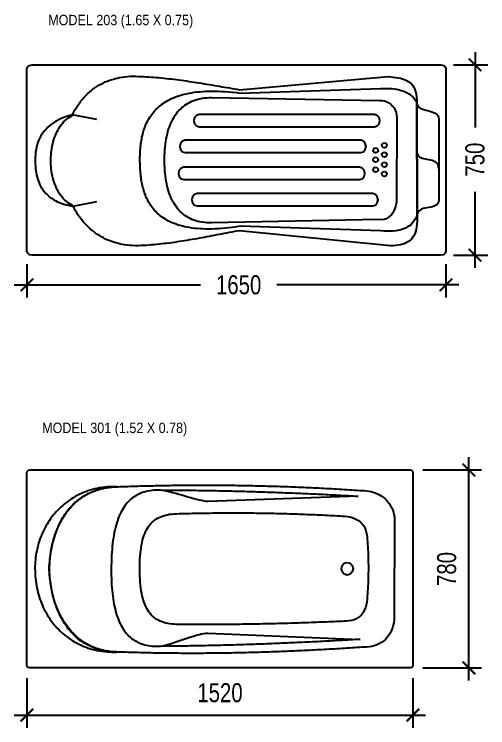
# Model space of a CAD drawing. Extents: x 2134 to 13747, y 1479 to 10829.
# Drawn here: x 2134 to 3998, y 3656 to 6467 of the extents above; entities that cross this region are included whole.
import ezdxf
from ezdxf.enums import TextEntityAlignment as Align

# ---------------------------------------------------------------- set-up
doc = ezdxf.new("R2010")
doc.units = 0
doc.layers.get('0').update_dxf_attribs({"linetype": 'CONTINUOUS'})
doc.layers.get('DEFPOINTS').update_dxf_attribs({"linetype": 'CONTINUOUS'})
for name, color, linetype in [('DIM', 4, 'CONTINUOUS'), ('DWGMODELS_COM', 250, 'CONTINUOUS'), ('TEXT', 3, 'CONTINUOUS')]:
    doc.layers.add(name, color=color, linetype=linetype)
doc.styles.add('KOTE', font='romrust.shx', dxfattribs={"width": 0.8})
doc.styles.add('SN0', font='Arial')
doc.dimstyles.new('CAD-BLOCK_COM_50', dxfattribs={"dimscale": 50, "dimtxt": 1.5, "dimasz": 1, "dimexe": 1, "dimexo": 1, "dimgap": 1, "dimtad": 1, "dimdec": 0, "dimzin": 1, "dimtxsty": 'KOTE', "dimblk": 'ARCHTICK', "dimcen": 0, "dimdle": 1, "dimclrd": 4, "dimclre": 4, "dimclrt": 7, "dimazin": 3, "dimtfac": 0.666667, "dimtdec": 0, "dimtix": 1, "dimtmove": 0, "dimatfit": 3, "dimtvp": 1, "dimtolj": 1})

# ---------------------------------------------------------------- blocks, each defined once
blk = doc.blocks.new('MODELO_203')
at = {"color": 0}
for points in [[(-6.416122, 1.476366), (-0.079945, 1.476366), (-0.039673, 1.468051), (-0.010954, 1.44625), (0, 1.415681), (0, -1.415681), (-0.010954, -1.446252), (-0.039673, -1.468054), (-0.079945, -1.47637), (-6.416122, -1.47637), (-6.456391, -1.468054), (-6.485109, -1.446252), (-6.496063, -1.415681), (-6.496063, 1.415681), (-6.485109, 1.44625), (-6.456391, 1.468051), (-6.416122, 1.476366)], [(-4.806661, 1.299559), (-4.767457, 1.298296), (-4.728253, 1.29673), (-4.689049, 1.294867), (-4.649845, 1.292718), (-4.61064, 1.29029), (-4.571436, 1.287592), (-4.532232, 1.284634), (-4.493027, 1.281423), (-4.453822, 1.277969), (-4.414618, 1.27428), (-4.375413, 1.270365), (-4.336208, 1.266232), (-4.297003, 1.26189), (-4.257798, 1.257348), (-4.218593, 1.252615), (-4.179388, 1.247699), (-4.140182, 1.242609), (-4.100977, 1.237353), (-4.061772, 1.231941), (-4.022566, 1.226381), (-3.983361, 1.220681), (-3.944155, 1.214851), (-3.904949, 1.208899), (-3.865744, 1.202833), (-3.826538, 1.196663), (-3.787332, 1.190397), (-3.748126, 1.184044), (-3.70892, 1.177612), (-3.669714, 1.17111), (-3.630508, 1.164547), (-3.591302, 1.157932), (-3.552095, 1.151273), (-3.512889, 1.144579), (-3.473683, 1.137858), (-3.434476, 1.13112), (-3.39527, 1.124372), (-3.356063, 1.117624), (-3.316856, 1.110885), (-3.27765, 1.104162), (-3.238443, 1.097465), (-3.199236, 1.090803), (-3.199236, 1.090803), (-0.896681, 1.29585), (-0.855819, 1.291675), (-0.816229, 1.287106), (-0.778028, 1.281855), (-0.741335, 1.275632), (-0.706267, 1.268148), (-0.672942, 1.259114), (-0.641478, 1.248241), (-0.611993, 1.235239), (-0.584604, 1.219819), (-0.559429, 1.201692), (-0.536586, 1.180569), (-0.516192, 1.15616), (-0.498367, 1.128176), (-0.483226, 1.096327), (-0.470889, 1.060326), (-0.461473, 1.019881), (-0.455095, 0.974705), (-0.451874, 0.924508), (-0.448126, -0.900721), (-0.448066, -0.950042), (-0.450526, -0.995776), (-0.455489, -1.038034), (-0.462935, -1.07693), (-0.472847, -1.112574), (-0.485207, -1.14508), (-0.499997, -1.174561), (-0.517198, -1.201128), (-0.536793, -1.224894), (-0.558763, -1.245971), (-0.58309, -1.264472), (-0.609756, -1.280509), (-0.638743, -1.294195), (-0.670034, -1.305641), (-0.703608, -1.314961), (-0.73945, -1.322266), (-0.77754, -1.32767), (-0.817861, -1.331284), (-0.860394, -1.333221), (-3.20296, -1.096083), (-3.242108, -1.10332), (-3.281153, -1.110615), (-3.320104, -1.117957), (-3.358971, -1.125337), (-3.39776, -1.132744), (-3.43648, -1.140168), (-3.47514, -1.147599), (-3.513747, -1.155026), (-3.55231, -1.16244), (-3.590838, -1.16983), (-3.629338, -1.177186), (-3.667818, -1.184497), (-3.706288, -1.191754), (-3.744755, -1.198947), (-3.783227, -1.206064), (-3.821713, -1.213097), (-3.860221, -1.220034), (-3.898759, -1.226866), (-3.937336, -1.233581), (-3.975959, -1.240172), (-4.014638, -1.246625), (-4.05338, -1.252933), (-4.092193, -1.259084), (-4.131086, -1.265068), (-4.170068, -1.270876), (-4.209145, -1.276496), (-4.248327, -1.281919), (-4.287622, -1.287134), (-4.327038, -1.292131), (-4.366584, -1.296901), (-4.406267, -1.301432), (-4.446095, -1.305715), (-4.486078, -1.30974), (-4.526224, -1.313495), (-4.56654, -1.316971), (-4.607035, -1.320159), (-4.647717, -1.323047), (-4.688594, -1.325625), (-4.729675, -1.327883), (-4.770968, -1.329811), (-4.770968, -1.329811), (-4.814813, -1.329688), (-4.857826, -1.32814), (-4.900007, -1.325196), (-4.941357, -1.320882), (-4.981876, -1.315226), (-5.021563, -1.308256), (-5.06042, -1.299999), (-5.098445, -1.290483), (-5.135639, -1.279736), (-5.172002, -1.267784), (-5.207534, -1.254655), (-5.242235, -1.240377), (-5.276105, -1.224978), (-5.309145, -1.208484), (-5.341354, -1.190924), (-5.372732, -1.172325), (-5.40328, -1.152714), (-5.432997, -1.132119), (-5.461884, -1.110567), (-5.48994, -1.088087), (-5.517166, -1.064705), (-5.543562, -1.040449), (-5.569127, -1.015347), (-5.593863, -0.989425), (-5.617768, -0.962713), (-5.640844, -0.935236), (-5.663089, -0.907023), (-5.684505, -0.878101), (-5.705091, -0.848498), (-5.724847, -0.818241), (-5.743774, -0.787358), (-5.76187, -0.755876), (-5.779138, -0.723823), (-5.779138, -0.723823), (-5.781633, -0.716515), (-5.784101, -0.709181), (-5.789315, -0.70391), (-5.816137, -0.690087), (-5.84184, -0.674479), (-5.866427, -0.65716), (-5.889897, -0.638207), (-5.912251, -0.617694), (-5.933491, -0.595698), (-5.953616, -0.572292), (-5.972628, -0.547553), (-5.990527, -0.521556), (-6.007314, -0.494377), (-6.022991, -0.46609), (-6.037557, -0.436771), (-6.051013, -0.406495), (-6.063361, -0.375339), (-6.074601, -0.343376), (-6.084734, -0.310683), (-6.09376, -0.277334), (-6.101681, -0.243406), (-6.108497, -0.208973), (-6.114208, -0.174112), (-6.118817, -0.138896), (-6.122323, -0.103402), (-6.124727, -0.067705), (-6.12603, -0.03188), (-6.126234, 0.003997), (-6.125337, 0.039851), (-6.123342, 0.075607), (-6.12025, 0.111189), (-6.11606, 0.146522), (-6.110774, 0.181531), (-6.104392, 0.21614), (-6.096915, 0.250274), (-6.088345, 0.283857), (-6.078681, 0.316814), (-6.067925, 0.349071), (-6.056078, 0.38055), (-6.043139, 0.411178), (-6.02911, 0.440879), (-6.013992, 0.469577), (-5.997786, 0.497197), (-5.980492, 0.523663), (-5.96211, 0.548901), (-5.942643, 0.572835), (-5.92209, 0.59539), (-5.900452, 0.61649), (-5.877731, 0.636059), (-5.853926, 0.654024), (-5.829039, 0.670307), (-5.803071, 0.684834), (-5.803071, 0.684834), (-5.797981, 0.690243), (-5.795596, 0.697602), (-5.793181, 0.704937), (-5.776052, 0.737886), (-5.758038, 0.770214), (-5.739139, 0.801888), (-5.719356, 0.83288), (-5.698689, 0.863158), (-5.677137, 0.892691), (-5.654702, 0.92145), (-5.631382, 0.949404), (-5.607178, 0.976523), (-5.58209, 1.002775), (-5.556119, 1.028131), (-5.529263, 1.05256), (-5.501524, 1.076031), (-5.472901, 1.098515), (-5.443394, 1.11998), (-5.413004, 1.140397), (-5.381731, 1.159734), (-5.349574, 1.177962), (-5.316533, 1.195049), (-5.28261, 1.210965), (-5.247803, 1.225681), (-5.212113, 1.239164), (-5.175541, 1.251386), (-5.138085, 1.262315), (-5.099746, 1.271921), (-5.060525, 1.280174), (-5.020421, 1.287042), (-4.979434, 1.292496), (-4.937564, 1.296505), (-4.894812, 1.299039), (-4.851178, 1.300067), (-4.806661, 1.299559)], [(-3.189153, 1.038917), (-1.017421, 1.109346), (-0.973397, 1.110851), (-0.929976, 1.11109), (-0.887307, 1.109952), (-0.845536, 1.107327), (-0.80481, 1.103105), (-0.765278, 1.097175), (-0.727085, 1.089427), (-0.69038, 1.07975), (-0.655309, 1.068033), (-0.62202, 1.054167), (-0.59066, 1.03804), (-0.561376, 1.019542), (-0.534316, 0.998563), (-0.509626, 0.974993), (-0.487454, 0.94872), (-0.467947, 0.919634), (-0.451252, 0.887626), (-0.445342, -0.852929), (-0.460326, -0.88693), (-0.477366, -0.918339), (-0.496504, -0.947187), (-0.517782, -0.973508), (-0.541244, -0.997333), (-0.566931, -1.018694), (-0.594887, -1.037625), (-0.625153, -1.054156), (-0.657773, -1.068322), (-0.692788, -1.080153), (-0.730242, -1.089682), (-0.770177, -1.096941), (-0.812635, -1.101963), (-0.857659, -1.10478), (-0.905291, -1.105424), (-0.955574, -1.103928), (-1.008551, -1.100323), (-3.189803, -1.027177), (-3.249932, -1.036311), (-3.308503, -1.044321), (-3.365538, -1.051226), (-3.421056, -1.057043), (-3.475078, -1.061793), (-3.527623, -1.065494), (-3.578713, -1.068164), (-3.628366, -1.069822), (-3.676604, -1.070487), (-3.723447, -1.070177), (-3.768914, -1.068911), (-3.813027, -1.066707), (-3.855804, -1.063585), (-3.897267, -1.059563), (-3.937435, -1.05466), (-3.97633, -1.048894), (-4.01397, -1.042284), (-4.050376, -1.034848), (-4.085569, -1.026606), (-4.119568, -1.017576), (-4.152394, -1.007777), (-4.184067, -0.997227), (-4.214608, -0.985944), (-4.244035, -0.973949), (-4.27237, -0.961259), (-4.299633, -0.947892), (-4.325844, -0.933869), (-4.351023, -0.919206), (-4.375191, -0.903924), (-4.398367, -0.88804), (-4.420572, -0.871573), (-4.441826, -0.854542), (-4.462149, -0.836966), (-4.481561, -0.818863), (-4.500083, -0.800253), (-4.517735, -0.781152), (-4.534537, -0.761581), (-4.550509, -0.741558), (-4.565671, -0.721101), (-4.580044, -0.70023), (-4.593648, -0.678963), (-4.606503, -0.657318), (-4.618629, -0.635314), (-4.630046, -0.61297), (-4.640775, -0.590305), (-4.650836, -0.567337), (-4.660248, -0.544085), (-4.669033, -0.520567), (-4.677211, -0.496803), (-4.6848, -0.47281), (-4.691823, -0.448608), (-4.698299, -0.424216), (-4.704248, -0.399651), (-4.70969, -0.374932), (-4.714646, -0.350079), (-4.719135, -0.32511), (-4.723179, -0.300043), (-4.726797, -0.274897), (-4.730009, -0.249691), (-4.732836, -0.224444), (-4.735298, -0.199174), (-4.737414, -0.173899), (-4.739206, -0.148639), (-4.740693, -0.123413), (-4.741896, -0.098238), (-4.742835, -0.073133), (-4.743529, -0.048118), (-4.744, -0.02321), (-4.744268, 0.001571), (-4.744268, 0.001571), (-4.744312, 0.026551), (-4.744085, 0.051654), (-4.743567, 0.07686), (-4.742736, 0.10215), (-4.741574, 0.127506), (-4.740061, 0.152908), (-4.738176, 0.178338), (-4.735899, 0.203776), (-4.73321, 0.229205), (-4.730091, 0.254604), (-4.726519, 0.279955), (-4.722476, 0.305239), (-4.717942, 0.330437), (-4.712896, 0.35553), (-4.707318, 0.3805), (-4.701189, 0.405327), (-4.694489, 0.429992), (-4.687197, 0.454476), (-4.679294, 0.478761), (-4.670759, 0.502828), (-4.661573, 0.526657), (-4.651716, 0.55023), (-4.641167, 0.573528), (-4.629906, 0.596532), (-4.617915, 0.619222), (-4.605172, 0.641581), (-4.591658, 0.663589), (-4.577352, 0.685227), (-4.562235, 0.706476), (-4.546287, 0.727318), (-4.529487, 0.747733), (-4.511817, 0.767702), (-4.493255, 0.787207), (-4.473781, 0.806229), (-4.453377, 0.824748), (-4.432021, 0.842747), (-4.409695, 0.860205), (-4.386377, 0.877104), (-4.362047, 0.893425), (-4.336687, 0.909149), (-4.310276, 0.924257), (-4.282793, 0.938731), (-4.254219, 0.95255), (-4.224535, 0.965698), (-4.193719, 0.978153), (-4.161752, 0.989899), (-4.128614, 1.000914), (-4.094285, 1.011182), (-4.058745, 1.020682), (-4.021974, 1.029396), (-3.983952, 1.037306), (-3.944659, 1.044391), (-3.904075, 1.050633), (-3.86218, 1.056013), (-3.818954, 1.060513), (-3.774377, 1.064112), (-3.728429, 1.066793), (-3.68109, 1.068537), (-3.632341, 1.069324), (-3.58216, 1.069136), (-3.530529, 1.067953), (-3.477427, 1.065758), (-3.422834, 1.062529), (-3.36673, 1.05825), (-3.309095, 1.052901), (-3.24991, 1.046463), (-3.189153, 1.038917), (-3.189153, 1.038917)], [(-3.633799, 0.969476), (-1.029555, 0.924744), (-0.989799, 0.92354), (-0.951932, 0.916569), (-0.916355, 0.904189), (-0.883469, 0.886761), (-0.853675, 0.864645), (-0.827373, 0.8382), (-0.804965, 0.807787), (-0.786851, 0.773766), (-0.773433, 0.736496), (-0.765112, 0.696337), (-0.762287, 0.653649), (-0.764854, -0.605981), (-0.766811, -0.643633), (-0.771966, -0.681221), (-0.780297, -0.718161), (-0.791784, -0.753871), (-0.806405, -0.787769), (-0.82414, -0.819271), (-0.844968, -0.847795), (-0.868867, -0.872759), (-0.895817, -0.893579), (-0.925798, -0.909673), (-0.958787, -0.920459), (-0.994764, -0.925355), (-1.033709, -0.923776), (-3.634516, -0.972532), (-3.672465, -0.973121), (-3.70938, -0.972098), (-3.745262, -0.969484), (-3.780113, -0.965296), (-3.813934, -0.959555), (-3.846728, -0.952279), (-3.878495, -0.943487), (-3.909238, -0.933199), (-3.938958, -0.921434), (-3.967657, -0.908211), (-3.995337, -0.893549), (-4.021999, -0.877467), (-4.047645, -0.859985), (-4.072277, -0.841121), (-4.095896, -0.820895), (-4.118504, -0.799326), (-4.140103, -0.776433), (-4.160695, -0.752235), (-4.18028, -0.726751), (-4.198861, -0.700001), (-4.21644, -0.672004), (-4.233017, -0.642778), (-4.248596, -0.612343), (-4.263177, -0.580718), (-4.276762, -0.547923), (-4.289353, -0.513976), (-4.300952, -0.478897), (-4.31156, -0.442704), (-4.321179, -0.405417), (-4.329811, -0.367055), (-4.337456, -0.327638), (-4.344118, -0.287183), (-4.349798, -0.245712), (-4.354497, -0.203241), (-4.358217, -0.159792), (-4.360959, -0.115383), (-4.362726, -0.070032), (-4.36352, -0.02376), (-4.36352, -0.02376), (-4.363372, 0.023936), (-4.362291, 0.070594), (-4.360276, 0.116202), (-4.357321, 0.16075), (-4.353423, 0.204228), (-4.348578, 0.246624), (-4.342783, 0.287928), (-4.336035, 0.32813), (-4.328328, 0.367219), (-4.319661, 0.405184), (-4.310029, 0.442014), (-4.299428, 0.4777), (-4.287855, 0.512229), (-4.275306, 0.545593), (-4.261778, 0.577779), (-4.247267, 0.608777), (-4.231769, 0.638578), (-4.215281, 0.667169), (-4.197799, 0.694541), (-4.179319, 0.720682), (-4.159838, 0.745583), (-4.139352, 0.769232), (-4.117857, 0.791619), (-4.09535, 0.812733), (-4.071827, 0.832564), (-4.047285, 0.851101), (-4.02172, 0.868333), (-3.995127, 0.884249), (-3.967504, 0.89884), (-3.938848, 0.912094), (-3.909153, 0.924001), (-3.878417, 0.93455), (-3.846636, 0.94373), (-3.813806, 0.951531), (-3.779924, 0.957942), (-3.744986, 0.962953), (-3.708988, 0.966553), (-3.671927, 0.968731), (-3.633799, 0.969476), (-3.633799, 0.969476)], [(-0.451941, 0.88846), (-0.448059, 0.861878), (-0.437236, 0.839921), (-0.420464, 0.821906), (-0.398737, 0.807152), (-0.373045, 0.794975), (-0.344381, 0.784695), (-0.313737, 0.775629), (-0.282105, 0.767094), (-0.250478, 0.75841), (-0.219847, 0.748893), (-0.191205, 0.737861), (-0.165543, 0.724633), (-0.143854, 0.708527), (-0.127131, 0.688859), (-0.116364, 0.664949), (-0.112547, 0.636114), (-0.112547, -0.628036), (-0.116295, -0.654945), (-0.126066, -0.676489), (-0.141057, -0.693429), (-0.160464, -0.706521), (-0.183484, -0.716525), (-0.209313, -0.724199), (-0.237149, -0.730302), (-0.266187, -0.735591), (-0.295625, -0.740826), (-0.324658, -0.746764), (-0.352483, -0.754165), (-0.378298, -0.763787), (-0.401298, -0.776388), (-0.420679, -0.792727), (-0.43564, -0.813563), (-0.445375, -0.839653), (-0.449083, -0.871756), (-0.451941, 0.88846)], [(-5.79685, 0.700874), (-5.837813, 0.689397), (-5.877447, 0.676826), (-5.915729, 0.66314), (-5.952637, 0.648321), (-5.988147, 0.632351), (-6.022236, 0.615209), (-6.05488, 0.596877), (-6.086058, 0.577335), (-6.115745, 0.556565), (-6.143918, 0.534547), (-6.170554, 0.511262), (-6.195631, 0.486692), (-6.219124, 0.460817), (-6.241011, 0.433617), (-6.261268, 0.405075), (-6.279873, 0.37517), (-6.296802, 0.343884), (-6.312032, 0.311198), (-6.325541, 0.277092), (-6.337303, 0.241547), (-6.347298, 0.204545), (-6.355501, 0.166066), (-6.361889, 0.126091), (-6.366439, 0.084601), (-6.369128, 0.041577), (-6.369933, -0.003)], [(-5.414799, 0.630952), (-5.79685, 0.700874)], [(-1.10663, 0.706307), (-3.827299, 0.706307), (-3.869199, 0.69325), (-3.899082, 0.65902), (-3.91048, 0.611023), (-3.91048, 0.611019), (-3.899082, 0.563023), (-3.869199, 0.528793), (-3.827299, 0.515736), (-1.10663, 0.515736), (-1.064729, 0.528793), (-1.034844, 0.563023), (-1.023445, 0.611019), (-1.023445, 0.611023), (-1.034844, 0.65902), (-1.064729, 0.69325), (-1.10663, 0.706307)], [(-1.322315, 0.306307), (-4.042984, 0.306307), (-4.084885, 0.29325), (-4.11477, 0.25902), (-4.126169, 0.211023), (-4.126169, 0.211019), (-4.11477, 0.163023), (-4.084885, 0.128793), (-4.042984, 0.115736), (-1.322315, 0.115736), (-1.280415, 0.128793), (-1.250532, 0.163023), (-1.239134, 0.211019), (-1.239134, 0.211023), (-1.250532, 0.25902), (-1.280415, 0.29325), (-1.322315, 0.306307)], [(-0.954551, 0.268189), (-0.934708, 0.262801), (-0.92057, 0.248663), (-0.915181, 0.228819), (-0.92057, 0.208976), (-0.934708, 0.194838), (-0.954551, 0.189449), (-0.974396, 0.194838), (-0.988533, 0.208976), (-0.993921, 0.228819), (-0.988533, 0.248663), (-0.974396, 0.262801), (-0.954551, 0.268189)], [(-1.091433, 0.189291), (-1.07159, 0.183903), (-1.057452, 0.169766), (-1.052063, 0.149921), (-1.057452, 0.130078), (-1.07159, 0.11594), (-1.091433, 0.110551), (-1.111278, 0.11594), (-1.125415, 0.130078), (-1.130803, 0.149921), (-1.125415, 0.169766), (-1.111278, 0.183903), (-1.091433, 0.189291)], [(-0.954551, 0.123417), (-0.934708, 0.118029), (-0.92057, 0.103892), (-0.915181, 0.084047), (-0.92057, 0.064204), (-0.934708, 0.050066), (-0.954551, 0.044677), (-0.974396, 0.050066), (-0.988533, 0.064204), (-0.993921, 0.084047), (-0.988533, 0.103892), (-0.974396, 0.118029), (-0.954551, 0.123417)], [(-0.113295, -0.128575), (-0.11584, -0.098342), (-0.123376, -0.07354), (-0.13532, -0.053521), (-0.151087, -0.03764), (-0.170091, -0.02525), (-0.191748, -0.015705), (-0.215475, -0.008357), (-0.240685, -0.002561), (-0.266794, 0.002329), (-0.293219, 0.006961), (-0.319373, 0.011981), (-0.344673, 0.018034), (-0.368533, 0.025769), (-0.39037, 0.03583), (-0.409598, 0.048865), (-0.425633, 0.06552), (-0.43789, 0.086441), (-0.445785, 0.112275), (-0.448732, 0.143669)], [(-1.091433, 0.044519), (-1.07159, 0.039131), (-1.057452, 0.024994), (-1.052063, 0.005149), (-1.057452, -0.014694), (-1.07159, -0.028832), (-1.091433, -0.034221), (-1.111278, -0.028832), (-1.125415, -0.014694), (-1.130803, 0.005149), (-1.125415, 0.024994), (-1.111278, 0.039131), (-1.091433, 0.044519)], [(-6.369933, -0.003), (-6.369027, -0.052127), (-6.366322, -0.099138), (-6.361855, -0.144073), (-6.35566, -0.186976), (-6.347774, -0.227888), (-6.338232, -0.266852), (-6.327071, -0.30391), (-6.314325, -0.339102), (-6.300031, -0.372473), (-6.284225, -0.404063), (-6.266941, -0.433915), (-6.248216, -0.462071), (-6.228086, -0.488573), (-6.206585, -0.513462), (-6.183751, -0.536782), (-6.159619, -0.558573), (-6.134224, -0.578879), (-6.107602, -0.597741), (-6.079789, -0.615201), (-6.050821, -0.631301), (-6.020733, -0.646083), (-5.989562, -0.65959), (-5.957342, -0.671863), (-5.92411, -0.682945), (-5.889901, -0.692877), (-5.854751, -0.701702), (-5.818696, -0.709461), (-5.781771, -0.716197)], [(-0.954551, -0.031811), (-0.934708, -0.037199), (-0.92057, -0.051337), (-0.915181, -0.071181), (-0.92057, -0.091024), (-0.934708, -0.105162), (-0.954551, -0.110551), (-0.974396, -0.105162), (-0.988533, -0.091024), (-0.993921, -0.071181), (-0.988533, -0.051337), (-0.974396, -0.037199), (-0.954551, -0.031811)], [(-1.34189, -0.111843), (-4.062559, -0.111843), (-4.104459, -0.124899), (-4.134342, -0.15913), (-4.14574, -0.207126), (-4.14574, -0.20713), (-4.134342, -0.255126), (-4.104459, -0.289357), (-4.062559, -0.302414), (-1.34189, -0.302414), (-1.299989, -0.289357), (-1.270104, -0.255126), (-1.258705, -0.20713), (-1.258705, -0.207126), (-1.270104, -0.15913), (-1.299989, -0.124899), (-1.34189, -0.111843)], [(-1.091433, -0.110709), (-1.07159, -0.116097), (-1.057452, -0.130234), (-1.052063, -0.150079), (-1.057452, -0.169922), (-1.07159, -0.18406), (-1.091433, -0.189449), (-1.111278, -0.18406), (-1.125415, -0.169922), (-1.130803, -0.150079), (-1.125415, -0.130234), (-1.111278, -0.116097), (-1.091433, -0.110709)], [(-0.954551, -0.176583), (-0.934708, -0.181971), (-0.92057, -0.196108), (-0.915181, -0.215953), (-0.92057, -0.235796), (-0.934708, -0.249934), (-0.954551, -0.255323), (-0.974396, -0.249934), (-0.988533, -0.235796), (-0.993921, -0.215953), (-0.988533, -0.196108), (-0.974396, -0.181971), (-0.954551, -0.176583)], [(-1.135988, -0.521095), (-3.856657, -0.521095), (-3.898558, -0.534151), (-3.928443, -0.568382), (-3.939842, -0.616378), (-3.939842, -0.616382), (-3.928443, -0.664378), (-3.898558, -0.698609), (-3.856657, -0.711666), (-1.135988, -0.711666), (-1.094087, -0.698609), (-1.064202, -0.664378), (-1.052803, -0.616382), (-1.052803, -0.616378), (-1.064202, -0.568382), (-1.094087, -0.534151), (-1.135988, -0.521095)], [(-5.781771, -0.716197), (-5.414799, -0.641614)]]:
    blk.add_lwpolyline(points, dxfattribs=at)
blk = doc.blocks.new('_ARCHTICK')
at = {"color": 0, "linetype": 'BYBLOCK', "const_width": 0.15}
blk.add_lwpolyline([(-0.5, -0.5), (0.5, 0.5)], dxfattribs=at)
blk = doc.blocks.new('*D38')
at = {"layer": 'DEFPOINTS', "color": 0}
for p in [(2183.9, 5532.7), (3833.9, 5532.7), (3833.9, 5400.4)]:
    blk.add_point(p, dxfattribs=at)
at = {"layer": 'DIM', "color": 4}
for p, q in [((2183.9, 5482.7), (2183.9, 5350.4)), ((3833.9, 5482.7), (3833.9, 5350.4)), ((2133.9, 5400.4), (2867.4, 5400.4)), ((3883.9, 5400.4), (3167.4, 5400.4))]:
    blk.add_line(p, q, dxfattribs=at)
at = {"layer": 'DIM', "color": 4, "xscale": 50, "yscale": 50, "zscale": 50, "rotation": 180}
blk.add_blockref('_ARCHTICK', (2183.9, 5400.4), dxfattribs=at)
at = {"layer": 'DIM', "color": 4, "xscale": 50, "yscale": 50, "zscale": 50}
blk.add_blockref('_ARCHTICK', (3833.9, 5400.4), dxfattribs=at)
at = {"layer": 'DIM', "color": 7, "insert": (3017.4, 5400.4), "char_height": 75, "attachment_point": 5, "style": 'KOTE'}
blk.add_mtext('\\A1;1650', dxfattribs=at)
blk = doc.blocks.new('*D39')
at = {"layer": 'DEFPOINTS', "color": 0}
for p in [(3813.6, 6267.3), (3813.6, 5517.3), (3948.3, 5517.3)]:
    blk.add_point(p, dxfattribs=at)
at = {"layer": 'DIM', "color": 4}
for p, q in [((3948.3, 6317.3), (3948.3, 6021)), ((3863.6, 6267.3), (3998.3, 6267.3)), ((3948.3, 5467.3), (3948.3, 5766.7)), ((3863.6, 5517.3), (3998.3, 5517.3))]:
    blk.add_line(p, q, dxfattribs=at)
at = {"layer": 'DIM', "color": 4, "xscale": 50, "yscale": 50, "zscale": 50}
for p, rotation in [((3948.3, 6267.3), 90), ((3948.3, 5517.3), 270)]:
    blk.add_blockref('_ARCHTICK', p, dxfattribs=dict(at, rotation=rotation))
at = {"layer": 'DIM', "color": 7, "insert": (3948.3, 5893.9), "char_height": 75, "attachment_point": 5, "rotation": 90, "style": 'KOTE'}
blk.add_mtext('\\A1;750', dxfattribs=at)
blk = doc.blocks.new('MODELO_301')
at = {"color": 0}
for points in [[(-5.941244, 1.535435), (-0.043008, 1.535435), (-0.021345, 1.530384), (-0.005894, 1.517141), (0, 1.498573), (0, -1.498573), (-0.005894, -1.517139), (-0.021345, -1.53038), (-0.043008, -1.535431), (-5.941244, -1.535431), (-5.962907, -1.53038), (-5.978358, -1.517139), (-5.984252, -1.498573), (-5.984252, 1.498573), (-5.978358, 1.517141), (-5.962907, 1.530384), (-5.941244, 1.535435)], [(-4.581508, 1.276309), (-4.622835, 1.276967), (-4.66361, 1.276432), (-4.703825, 1.274724), (-4.743474, 1.271864), (-4.782551, 1.267871), (-4.821047, 1.262765), (-4.858958, 1.256569), (-4.896276, 1.249301), (-4.932995, 1.240982), (-4.969107, 1.231634), (-5.004607, 1.221275), (-5.039488, 1.209926), (-5.073742, 1.197608), (-5.107364, 1.184341), (-5.140347, 1.170146), (-5.172684, 1.155043), (-5.204368, 1.139052), (-5.235393, 1.122194), (-5.265752, 1.104489), (-5.295438, 1.085958), (-5.324446, 1.06662), (-5.352767, 1.046496), (-5.380396, 1.025608), (-5.407326, 1.003974), (-5.43355, 0.981616), (-5.459062, 0.958553), (-5.483855, 0.934807), (-5.507922, 0.910397), (-5.531256, 0.885345), (-5.553852, 0.859669), (-5.575702, 0.833392), (-5.596799, 0.806532), (-5.617138, 0.779112), (-5.636711, 0.75115), (-5.655512, 0.722667), (-5.673534, 0.693684), (-5.69077, 0.664222), (-5.707214, 0.634299), (-5.722859, 0.603938), (-5.737699, 0.573158), (-5.751726, 0.541979), (-5.764935, 0.510423), (-5.777318, 0.478509), (-5.788869, 0.446257), (-5.799582, 0.413689), (-5.809449, 0.380825), (-5.818464, 0.347684), (-5.82662, 0.314288), (-5.833911, 0.280657), (-5.84033, 0.246811), (-5.84587, 0.21277), (-5.850525, 0.178556), (-5.854288, 0.144187), (-5.857152, 0.109685), (-5.859111, 0.075071), (-5.860159, 0.040364), (-5.860287, 0.005584), (-5.860287, 0.005584), (-5.859816, -0.032691), (-5.858409, -0.070687), (-5.856075, -0.10839), (-5.852821, -0.145784), (-5.848657, -0.182854), (-5.843591, -0.219584), (-5.837632, -0.255961), (-5.830788, -0.291967), (-5.823068, -0.32759), (-5.81448, -0.362812), (-5.805034, -0.39762), (-5.794738, -0.431998), (-5.783599, -0.46593), (-5.771628, -0.499402), (-5.758832, -0.532399), (-5.74522, -0.564905), (-5.730801, -0.596906), (-5.715583, -0.628386), (-5.699575, -0.659329), (-5.682785, -0.689722), (-5.665223, -0.719548), (-5.646895, -0.748793), (-5.627813, -0.777442), (-5.607982, -0.805479), (-5.587414, -0.832889), (-5.566115, -0.859657), (-5.544094, -0.885768), (-5.521361, -0.911207), (-5.497923, -0.935958), (-5.47379, -0.960007), (-5.44897, -0.983339), (-5.423471, -1.005938), (-5.397302, -1.027788), (-5.370472, -1.048876), (-5.342989, -1.069186), (-5.314862, -1.088702), (-5.286099, -1.10741), (-5.25671, -1.125295), (-5.226702, -1.14234), (-5.196084, -1.158532), (-5.164864, -1.173855), (-5.133053, -1.188293), (-5.100657, -1.201833), (-5.067685, -1.214458), (-5.034147, -1.226153), (-5.000051, -1.236904), (-4.965405, -1.246695), (-4.930217, -1.255511), (-4.894497, -1.263337), (-4.858254, -1.270158), (-4.821495, -1.275959), (-4.784229, -1.280724), (-4.746465, -1.284438), (-4.708211, -1.287087), (-4.669476, -1.288654), (-4.630269, -1.289126), (-4.590598, -1.288486), (-4.590598, -1.288486), (-4.633321, -1.286936), (-4.674974, -1.283989), (-4.715569, -1.279677), (-4.755117, -1.27403), (-4.793629, -1.267076), (-4.831115, -1.258848), (-4.867588, -1.249374), (-4.903058, -1.238685), (-4.937536, -1.226812), (-4.971032, -1.213783), (-5.00356, -1.19963), (-5.035128, -1.184382), (-5.065749, -1.168069), (-5.095433, -1.150723), (-5.124192, -1.132372), (-5.152036, -1.113047), (-5.178976, -1.092778), (-5.205025, -1.071595), (-5.230192, -1.049528), (-5.254488, -1.026608), (-5.277926, -1.002865), (-5.300515, -0.978328), (-5.322267, -0.953028), (-5.343193, -0.926995), (-5.363304, -0.900259), (-5.382611, -0.87285), (-5.401126, -0.844798), (-5.418858, -0.816134), (-5.43582, -0.786887), (-5.452022, -0.757088), (-5.467475, -0.726767), (-5.482191, -0.695954), (-5.49618, -0.664678), (-5.509454, -0.632971), (-5.522023, -0.600863), (-5.533899, -0.568382), (-5.545093, -0.53556), (-5.555615, -0.502427), (-5.565477, -0.469013), (-5.57469, -0.435348), (-5.583265, -0.401461), (-5.591213, -0.367384), (-5.598545, -0.333146), (-5.605272, -0.298778), (-5.611405, -0.264309), (-5.616955, -0.22977), (-5.621934, -0.195191), (-5.626351, -0.160601), (-5.63022, -0.126032), (-5.633549, -0.091513), (-5.636351, -0.057074), (-5.638637, -0.022745), (-5.640417, 0.011443), (-5.638089, 0.045884), (-5.635293, 0.080391), (-5.632013, 0.114935), (-5.628236, 0.149489), (-5.623948, 0.184024), (-5.619134, 0.218514), (-5.613779, 0.252931), (-5.60787, 0.287246), (-5.601392, 0.321433), (-5.594332, 0.355462), (-5.586673, 0.389308), (-5.578403, 0.422941), (-5.569506, 0.456335), (-5.55997, 0.489461), (-5.549778, 0.522292), (-5.538917, 0.554801), (-5.527373, 0.586958), (-5.515131, 0.618738), (-5.502177, 0.650111), (-5.488497, 0.681051), (-5.474076, 0.711529), (-5.4589, 0.741518), (-5.442955, 0.770991), (-5.426226, 0.799919), (-5.408699, 0.828274), (-5.39036, 0.85603), (-5.371194, 0.883158), (-5.351187, 0.90963), (-5.330325, 0.93542), (-5.308593, 0.960498), (-5.285978, 0.984838), (-5.262464, 1.008412), (-5.238038, 1.031192), (-5.212684, 1.053151), (-5.18639, 1.07426), (-5.15914, 1.094491), (-5.130921, 1.113819), (-5.101717, 1.132213), (-5.071514, 1.149648), (-5.040299, 1.166094), (-5.008057, 1.181525), (-4.974773, 1.195913), (-4.940434, 1.209229), (-4.905025, 1.221447), (-4.868531, 1.232538), (-4.830938, 1.242475), (-4.792233, 1.251231), (-4.7524, 1.258776), (-4.711425, 1.265085), (-4.669294, 1.270128), (-4.625993, 1.273879), (-4.581508, 1.276309), (-4.581508, 1.276309)], [(-4.571949, 1.275616), (-4.533679, 1.277065), (-4.495393, 1.278472), (-4.457091, 1.279836), (-4.418773, 1.281157), (-4.38044, 1.282436), (-4.342091, 1.283672), (-4.303726, 1.284865), (-4.265346, 1.286015), (-4.226949, 1.287122), (-4.188537, 1.288187), (-4.150109, 1.289209), (-4.111666, 1.290188), (-4.073206, 1.291125), (-4.034731, 1.292018), (-3.99624, 1.292869), (-3.957733, 1.293677), (-3.919211, 1.294443), (-3.880673, 1.295165), (-3.842119, 1.295845), (-3.803549, 1.296482), (-3.764964, 1.297076), (-3.726362, 1.297628), (-3.687745, 1.298137), (-3.649112, 1.298603), (-3.610464, 1.299026), (-3.5718, 1.299407), (-3.53312, 1.299744), (-3.494424, 1.300039), (-3.455712, 1.300292), (-3.416985, 1.300501), (-3.378241, 1.300668), (-3.339483, 1.300792), (-3.300708, 1.300873), (-3.261917, 1.300911), (-3.223111, 1.300907), (-3.184289, 1.30086), (-3.145451, 1.30077), (-3.106598, 1.300637), (-3.067729, 1.300462), (-3.028844, 1.300244), (-2.989943, 1.299983), (-2.951026, 1.299679), (-2.912094, 1.299333), (-2.873146, 1.298943), (-2.834182, 1.298511), (-2.795202, 1.298037), (-2.756207, 1.297519), (-2.717196, 1.296959), (-2.678169, 1.296356), (-2.639126, 1.29571), (-2.600067, 1.295021), (-2.560993, 1.29429), (-2.521903, 1.293516), (-2.482797, 1.292699), (-2.443676, 1.291839), (-2.404538, 1.290937), (-2.365385, 1.289992), (-2.326216, 1.289004), (-2.287032, 1.287973), (-2.247831, 1.286899), (-2.208615, 1.285783), (-2.169383, 1.284624), (-2.130135, 1.283422), (-2.090872, 1.282178), (-2.051592, 1.28089), (-2.012297, 1.27956), (-1.972986, 1.278187), (-1.93366, 1.276772), (-1.894317, 1.275313), (-1.854959, 1.273812), (-1.815585, 1.272268), (-1.776196, 1.270681), (-1.73679, 1.269052), (-1.697369, 1.26738), (-1.657932, 1.265665), (-1.618479, 1.263907), (-1.579011, 1.262106), (-1.539526, 1.260263), (-1.500026, 1.258377), (-1.46051, 1.256448), (-1.420979, 1.254476), (-1.381431, 1.252462), (-1.341868, 1.250404), (-1.302289, 1.248304), (-1.262694, 1.246162), (-1.223084, 1.243976), (-1.183457, 1.241748), (-1.143815, 1.239477), (-1.104157, 1.237163), (-1.064484, 1.234806), (-1.024794, 1.232407), (-0.985089, 1.229965), (-0.945368, 1.22748), (-0.905632, 1.224952), (-0.865879, 1.222381), (-0.826111, 1.219768), (-0.786327, 1.217112), (-0.786327, 1.217112), (-0.752163, 1.21544), (-0.717955, 1.21192), (-0.683873, 1.206514), (-0.650086, 1.199184), (-0.616761, 1.189892), (-0.584069, 1.178602), (-0.552177, 1.165275), (-0.521254, 1.149875), (-0.49147, 1.132363), (-0.462993, 1.112702), (-0.435992, 1.090855), (-0.410635, 1.066783), (-0.387092, 1.04045), (-0.365532, 1.011817), (-0.346123, 0.980848), (-0.329033, 0.947505), (-0.314433, 0.91175), (-0.30249, 0.873545), (-0.293374, 0.832854), (-0.287252, 0.789638), (-0.284295, 0.74386), (-0.284295, 0.74386), (-0.289701, -0.701849), (-0.290262, -0.748085), (-0.29342, -0.792205), (-0.299103, -0.834198), (-0.30724, -0.87405), (-0.317759, -0.911751), (-0.330589, -0.947287), (-0.345657, -0.980648), (-0.362892, -1.01182), (-0.382222, -1.040792), (-0.403576, -1.067551), (-0.426882, -1.092086), (-0.452068, -1.114385), (-0.479062, -1.134436), (-0.507793, -1.152225), (-0.538189, -1.167743), (-0.570178, -1.180975), (-0.603689, -1.191911), (-0.63865, -1.200538), (-0.674989, -1.206845), (-0.712635, -1.210818), (-0.751516, -1.212447), (-0.79051, -1.215064), (-0.829505, -1.217651), (-0.868499, -1.220207), (-0.907494, -1.222732), (-0.946488, -1.225226), (-0.985482, -1.227689), (-1.024477, -1.230121), (-1.063471, -1.23252), (-1.102466, -1.234888), (-1.14146, -1.237223), (-1.180455, -1.239525), (-1.219449, -1.241795), (-1.258444, -1.244032), (-1.297438, -1.246236), (-1.336432, -1.248406), (-1.375427, -1.250542), (-1.414421, -1.252645), (-1.453416, -1.254713), (-1.49241, -1.256747), (-1.531404, -1.258746), (-1.570399, -1.26071), (-1.609393, -1.262639), (-1.648388, -1.264533), (-1.687382, -1.266391), (-1.726376, -1.268213), (-1.765371, -1.269999), (-1.804365, -1.271749), (-1.84336, -1.273462), (-1.882354, -1.275138), (-1.921348, -1.276777), (-1.960343, -1.278379), (-1.999337, -1.279943), (-2.038331, -1.281469), (-2.077326, -1.282958), (-2.11632, -1.284408), (-2.155314, -1.285819), (-2.194308, -1.287192), (-2.233303, -1.288526), (-2.272297, -1.28982), (-2.311291, -1.291075), (-2.350286, -1.292291), (-2.38928, -1.293466), (-2.428274, -1.294601), (-2.467268, -1.295696), (-2.506262, -1.29675), (-2.545257, -1.297763), (-2.584251, -1.298735), (-2.623245, -1.299665), (-2.662239, -1.300554), (-2.701233, -1.301401), (-2.740227, -1.302206), (-2.779222, -1.302968), (-2.818216, -1.303688), (-2.85721, -1.304365), (-2.896204, -1.304999), (-2.935198, -1.305589), (-2.974192, -1.306136), (-3.013186, -1.306639), (-3.05218, -1.307098), (-3.091174, -1.307513), (-3.130168, -1.307883), (-3.169162, -1.308209), (-3.208156, -1.308489), (-3.24715, -1.308725), (-3.286144, -1.308914), (-3.325138, -1.309058), (-3.364132, -1.309156), (-3.403126, -1.309208), (-3.442119, -1.309213), (-3.481113, -1.309172), (-3.520107, -1.309084), (-3.559101, -1.308948), (-3.598095, -1.308765), (-3.637088, -1.308535), (-3.676082, -1.308257), (-3.715076, -1.30793), (-3.75407, -1.307555), (-3.793063, -1.307131), (-3.832057, -1.306659), (-3.871051, -1.306138), (-3.910044, -1.305567), (-3.949038, -1.304946), (-3.988032, -1.304276), (-4.027025, -1.303556), (-4.066019, -1.302785), (-4.105012, -1.301964), (-4.144006, -1.301092), (-4.182999, -1.300169), (-4.221993, -1.299195), (-4.260986, -1.298169), (-4.29998, -1.297092), (-4.338973, -1.295962), (-4.377966, -1.294781), (-4.41696, -1.293547), (-4.455953, -1.29226), (-4.494946, -1.29092), (-4.53394, -1.289527), (-4.572933, -1.288081), (-4.572933, -1.288081), (-4.603209, -1.287504), (-4.63305, -1.286137), (-4.662457, -1.283991), (-4.691428, -1.281078), (-4.719964, -1.27741), (-4.748066, -1.272998), (-4.775731, -1.267855), (-4.802962, -1.26199), (-4.829756, -1.255418), (-4.856115, -1.248148), (-4.882037, -1.240192), (-4.907523, -1.231563), (-4.932573, -1.222271), (-4.957186, -1.212329), (-4.981362, -1.201748), (-5.005102, -1.19054), (-5.028404, -1.178716), (-5.05127, -1.166288), (-5.073697, -1.153267), (-5.095688, -1.139666), (-5.11724, -1.125496), (-5.138355, -1.110768), (-5.159031, -1.095494), (-5.179269, -1.079686), (-5.199069, -1.063355), (-5.218431, -1.046514), (-5.237353, -1.029173), (-5.255837, -1.011344), (-5.273881, -0.993039), (-5.291487, -0.97427), (-5.308653, -0.955048), (-5.325379, -0.935385), (-5.341666, -0.915292), (-5.357513, -0.894782), (-5.37292, -0.873865), (-5.387886, -0.852554), (-5.402413, -0.830859), (-5.416498, -0.808793), (-5.430143, -0.786368), (-5.443347, -0.763594), (-5.45611, -0.740484), (-5.468432, -0.717049), (-5.480313, -0.693301), (-5.491752, -0.669251), (-5.502749, -0.644912), (-5.513304, -0.620294), (-5.523418, -0.595409), (-5.533089, -0.570269), (-5.542318, -0.544887), (-5.551104, -0.519272), (-5.559447, -0.493437), (-5.567348, -0.467394), (-5.574806, -0.441153), (-5.58182, -0.414728), (-5.588391, -0.388129), (-5.594519, -0.361368), (-5.600203, -0.334457), (-5.605443, -0.307407), (-5.610239, -0.28023), (-5.614591, -0.252937), (-5.618498, -0.225541), (-5.621961, -0.198053), (-5.62498, -0.170484), (-5.627553, -0.142846), (-5.629682, -0.115151), (-5.631365, -0.08741), (-5.632603, -0.059636), (-5.633396, -0.031839), (-5.633743, -0.004031), (-5.633644, 0.023775), (-5.633099, 0.05157), (-5.632107, 0.07934), (-5.63067, 0.107074), (-5.628786, 0.13476), (-5.626455, 0.162388), (-5.623678, 0.189945), (-5.620453, 0.217419), (-5.616782, 0.2448), (-5.612663, 0.272075), (-5.608097, 0.299232), (-5.603083, 0.326261), (-5.597621, 0.353149), (-5.591711, 0.379885), (-5.585353, 0.406457), (-5.578547, 0.432854), (-5.571292, 0.459064), (-5.563588, 0.485075), (-5.555436, 0.510875), (-5.546835, 0.536454), (-5.537785, 0.561799), (-5.528285, 0.586899), (-5.518336, 0.611742), (-5.507937, 0.636317), (-5.497089, 0.660611), (-5.48579, 0.684613), (-5.474042, 0.708312), (-5.461843, 0.731697), (-5.449194, 0.754754), (-5.436094, 0.777473), (-5.422543, 0.799842), (-5.408541, 0.82185), (-5.394088, 0.843484), (-5.379184, 0.864734), (-5.363829, 0.885587), (-5.348021, 0.906032), (-5.331763, 0.926057), (-5.315052, 0.945651), (-5.297889, 0.964801), (-5.280273, 0.983497), (-5.262206, 1.001727), (-5.243685, 1.019479), (-5.224712, 1.036741), (-5.205286, 1.053503), (-5.185407, 1.069751), (-5.165075, 1.085475), (-5.144289, 1.100663), (-5.12305, 1.115303), (-5.101356, 1.129383), (-5.079209, 1.142893), (-5.056608, 1.15582), (-5.033553, 1.168153), (-5.010043, 1.17988), (-4.986078, 1.190989), (-4.961659, 1.20147), (-4.936785, 1.211309), (-4.911456, 1.220496), (-4.885671, 1.229019), (-4.859431, 1.236866), (-4.832736, 1.244026), (-4.805585, 1.250487), (-4.777978, 1.256238), (-4.749915, 1.261266), (-4.721395, 1.26556), (-4.692419, 1.269109), (-4.662987, 1.2719), (-4.633098, 1.273923), (-4.602752, 1.275166), (-4.571949, 1.275616), (-4.571949, 1.275616)], [(-3.940992, 1.223813), (-3.976032, 1.223186), (-4.010093, 1.221341), (-4.043187, 1.218279), (-4.075321, 1.214001), (-4.106504, 1.208507), (-4.136746, 1.201799), (-4.166055, 1.193878), (-4.194441, 1.184743), (-4.221912, 1.174397), (-4.248479, 1.162839), (-4.274149, 1.150072), (-4.298931, 1.136094), (-4.322836, 1.120909), (-4.345871, 1.104515), (-4.368046, 1.086915), (-4.38937, 1.068109), (-4.409852, 1.048097), (-4.429501, 1.026881), (-4.448326, 1.004462), (-4.466335, 0.98084), (-4.483539, 0.956016), (-4.499946, 0.929992), (-4.515565, 0.902767), (-4.530406, 0.874343), (-4.544476, 0.844721), (-4.557786, 0.813902), (-4.570344, 0.781885), (-4.582159, 0.748673), (-4.59324, 0.714266), (-4.603597, 0.678665), (-4.613239, 0.64187), (-4.622173, 0.603883), (-4.630411, 0.564705), (-4.637959, 0.524335), (-4.644829, 0.482776), (-4.651027, 0.440028), (-4.656565, 0.396092), (-4.66145, 0.350968), (-4.665692, 0.304658), (-4.669299, 0.257162), (-4.672281, 0.208482), (-4.674647, 0.158617), (-4.676406, 0.10757), (-4.677567, 0.05534)], [(-3.177342, 1.047317), (-3.204974, 1.049078), (-3.236792, 1.053348), (-3.272305, 1.059833), (-3.311019, 1.068236), (-3.352443, 1.078264), (-3.396083, 1.089619), (-3.441447, 1.102009), (-3.488042, 1.115136), (-3.535377, 1.128706), (-3.582958, 1.142424), (-3.630292, 1.155994), (-3.676888, 1.169121), (-3.722252, 1.18151), (-3.765892, 1.192866), (-3.807315, 1.202893), (-3.84603, 1.211297), (-3.881542, 1.217781), (-3.913361, 1.222052), (-3.940992, 1.223813)], [(-3.892728, 1.224754), (-3.852259, 1.224568), (-3.811816, 1.224353), (-3.771401, 1.224108), (-3.731013, 1.223834), (-3.690652, 1.22353), (-3.650319, 1.223197), (-3.610012, 1.222835), (-3.569732, 1.222443), (-3.529479, 1.222022), (-3.489253, 1.221573), (-3.449053, 1.221094), (-3.408881, 1.220586), (-3.368734, 1.22005), (-3.328615, 1.219484), (-3.288522, 1.21889), (-3.248455, 1.218267), (-3.208415, 1.217616), (-3.1684, 1.216936), (-3.128413, 1.216228), (-3.088451, 1.215491), (-3.048516, 1.214726), (-3.008606, 1.213932), (-2.968723, 1.21311), (-2.928865, 1.212261), (-2.889034, 1.211383), (-2.849228, 1.210477), (-2.809448, 1.209543), (-2.769694, 1.208581), (-2.729965, 1.207591), (-2.690262, 1.206574), (-2.650584, 1.205529), (-2.610932, 1.204456), (-2.571305, 1.203356), (-2.531704, 1.202228), (-2.492128, 1.201073), (-2.452577, 1.19989), (-2.413051, 1.198681), (-2.37355, 1.197443), (-2.334074, 1.196179), (-2.294623, 1.194888), (-2.255198, 1.19357), (-2.215797, 1.192224), (-2.17642, 1.190852), (-2.137069, 1.189453), (-2.097742, 1.188027), (-2.058439, 1.186574), (-2.019162, 1.185095), (-1.979908, 1.18359), (-1.940679, 1.182057), (-1.901475, 1.180499), (-1.862295, 1.178913), (-1.823138, 1.177302), (-1.784007, 1.175664), (-1.744899, 1.174001), (-1.705815, 1.172311), (-1.666755, 1.170595), (-1.627719, 1.168853), (-1.588707, 1.167085), (-1.549719, 1.165291), (-1.510754, 1.163472), (-1.471814, 1.161626), (-1.432896, 1.159756), (-1.394003, 1.157859), (-1.355132, 1.155937), (-1.316286, 1.15399), (-1.277462, 1.152017), (-1.238662, 1.150019), (-1.199885, 1.147995), (-1.161132, 1.145947), (-1.122401, 1.143873), (-1.083693, 1.141774), (-1.045009, 1.139651), (-1.006347, 1.137502), (-0.967709, 1.135328), (-0.929093, 1.13313), (-0.8905, 1.130907), (-0.851929, 1.128659)], [(-0.851929, 1.128659), (-3.177342, 1.047317)], [(-3.625724, 0.857958), (-3.585562, 0.859116), (-3.545418, 0.860215), (-3.505294, 0.861256), (-3.465188, 0.862239), (-3.425102, 0.863165), (-3.385034, 0.864032), (-3.344986, 0.864843), (-3.304956, 0.865596), (-3.264945, 0.866292), (-3.224952, 0.86693), (-3.184979, 0.867512), (-3.145023, 0.868038), (-3.105087, 0.868506), (-3.065169, 0.868919), (-3.025269, 0.869275), (-2.985388, 0.869575), (-2.945525, 0.869819), (-2.905681, 0.870007), (-2.865855, 0.87014), (-2.826046, 0.870217), (-2.786257, 0.870239), (-2.746485, 0.870206), (-2.706731, 0.870118), (-2.666995, 0.869974), (-2.627278, 0.869777), (-2.587578, 0.869524), (-2.547896, 0.869217), (-2.508232, 0.868856), (-2.468585, 0.868441), (-2.428957, 0.867972), (-2.389346, 0.867449), (-2.349752, 0.866873), (-2.310176, 0.866243), (-2.270618, 0.865559), (-2.231077, 0.864823), (-2.191553, 0.864033), (-2.152047, 0.863191), (-2.112558, 0.862296), (-2.073087, 0.861348), (-2.033632, 0.860348), (-1.994195, 0.859295), (-1.954775, 0.858191), (-1.915372, 0.857034), (-1.875986, 0.855826), (-1.836617, 0.854566), (-1.797265, 0.853255), (-1.757929, 0.851892), (-1.718611, 0.850478), (-1.679309, 0.849013), (-1.640024, 0.847497), (-1.600755, 0.845931), (-1.561503, 0.844314), (-1.522268, 0.842646), (-1.483049, 0.840928), (-1.443847, 0.83916), (-1.404661, 0.837342), (-1.365491, 0.835475), (-1.326338, 0.833557), (-1.287201, 0.83159), (-1.24808, 0.829574), (-1.208975, 0.827508), (-1.169886, 0.825394), (-1.130814, 0.823231), (-1.091757, 0.821018), (-1.052716, 0.818758), (-1.052716, 0.818758), (-1.015348, 0.813795), (-0.978361, 0.806591), (-0.942157, 0.796873), (-0.907136, 0.784371), (-0.873701, 0.768812), (-0.842254, 0.749923), (-0.813195, 0.727434), (-0.786926, 0.701071), (-0.76385, 0.670563), (-0.744367, 0.635639), (-0.728879, 0.596025), (-0.717789, 0.551451), (-0.711496, 0.501643), (-0.70831, 0.46128), (-0.705402, 0.420917), (-0.702772, 0.380554), (-0.700421, 0.340191), (-0.698348, 0.299828), (-0.696553, 0.259465), (-0.695037, 0.219102), (-0.693799, 0.17874), (-0.692839, 0.138377), (-0.692157, 0.098014), (-0.691754, 0.057651), (-0.691629, 0.017288), (-0.691782, -0.023075), (-0.692213, -0.063439), (-0.692923, -0.103802), (-0.693911, -0.144165), (-0.695177, -0.184529), (-0.696722, -0.224892), (-0.698544, -0.265256), (-0.700645, -0.30562), (-0.703024, -0.345984), (-0.705681, -0.386348), (-0.708617, -0.426712), (-0.711831, -0.467077), (-0.711831, -0.467077), (-0.717045, -0.515089), (-0.725887, -0.559813), (-0.738241, -0.60116), (-0.753988, -0.639041), (-0.773011, -0.673367), (-0.795194, -0.704046), (-0.820418, -0.730991), (-0.848566, -0.754112), (-0.879521, -0.773318), (-0.913165, -0.788522), (-0.949381, -0.799632), (-0.988051, -0.806559), (-1.029059, -0.809215), (-1.068413, -0.811003), (-1.107767, -0.812766), (-1.147121, -0.814503), (-1.186475, -0.816215), (-1.225829, -0.817901), (-1.265183, -0.81956), (-1.304537, -0.821193), (-1.343891, -0.822799), (-1.383245, -0.824378), (-1.422599, -0.825929), (-1.461953, -0.827453), (-1.501307, -0.828949), (-1.54066, -0.830416), (-1.580014, -0.831854), (-1.619368, -0.833264), (-1.658722, -0.834644), (-1.698076, -0.835995), (-1.73743, -0.837316), (-1.776784, -0.838607), (-1.816138, -0.839868), (-1.855492, -0.841098), (-1.894846, -0.842297), (-1.934199, -0.843464), (-1.973553, -0.8446), (-2.012907, -0.845704), (-2.052261, -0.846776), (-2.091615, -0.847816), (-2.130968, -0.848822), (-2.170322, -0.849796), (-2.209676, -0.850736), (-2.24903, -0.851643), (-2.288383, -0.852516), (-2.327737, -0.853354), (-2.367091, -0.854158), (-2.406445, -0.854927), (-2.445798, -0.855661), (-2.485152, -0.85636), (-2.524505, -0.857023), (-2.563859, -0.85765), (-2.603213, -0.85824), (-2.642566, -0.858794), (-2.68192, -0.859311), (-2.721273, -0.859791), (-2.760627, -0.860234), (-2.79998, -0.860639), (-2.839334, -0.861006), (-2.878687, -0.861334), (-2.918041, -0.861624), (-2.957394, -0.861874), (-2.996747, -0.862086), (-3.036101, -0.862258), (-3.075454, -0.86239), (-3.114807, -0.862482), (-3.154161, -0.862534), (-3.193514, -0.862545), (-3.232867, -0.862515), (-3.27222, -0.862444), (-3.311573, -0.862331), (-3.350927, -0.862176), (-3.39028, -0.861979), (-3.429633, -0.86174), (-3.468986, -0.861458), (-3.508339, -0.861133), (-3.547692, -0.860764), (-3.587045, -0.860352), (-3.626398, -0.859896), (-3.626398, -0.859896), (-3.664021, -0.859872), (-3.700305, -0.858493), (-3.735263, -0.855742), (-3.76891, -0.851603), (-3.801259, -0.846062), (-3.832323, -0.839101), (-3.862117, -0.830707), (-3.890653, -0.820862), (-3.917946, -0.809551), (-3.94401, -0.796759), (-3.968857, -0.78247), (-3.992503, -0.766668), (-4.014959, -0.749338), (-4.036241, -0.730463), (-4.056361, -0.710029), (-4.075334, -0.688019), (-4.093173, -0.664418), (-4.109892, -0.639209), (-4.125504, -0.612379), (-4.140024, -0.58391), (-4.153464, -0.553787), (-4.165838, -0.521994), (-4.177161, -0.488516), (-4.187446, -0.453337), (-4.196707, -0.416441), (-4.204956, -0.377813), (-4.212209, -0.337437), (-4.218478, -0.295297), (-4.223778, -0.251378), (-4.228121, -0.205664), (-4.231522, -0.158139), (-4.233995, -0.108787), (-4.235552, -0.057593), (-4.236209, -0.004542), (-4.235982, 0.048556), (-4.234868, 0.099803), (-4.232851, 0.149216), (-4.229912, 0.19681), (-4.226033, 0.242602), (-4.221197, 0.286607), (-4.215387, 0.328842), (-4.208585, 0.369322), (-4.200772, 0.408063), (-4.191933, 0.445081), (-4.182048, 0.480392), (-4.1711, 0.514011), (-4.159072, 0.545956), (-4.145947, 0.57624), (-4.131705, 0.604882), (-4.11633, 0.631896), (-4.099805, 0.657298), (-4.082111, 0.681104), (-4.063231, 0.703331), (-4.043148, 0.723994), (-4.021843, 0.743108), (-3.999299, 0.76069), (-3.975499, 0.776757), (-3.950424, 0.791322), (-3.924058, 0.804404), (-3.896382, 0.816016), (-3.86738, 0.826176), (-3.837032, 0.8349), (-3.805323, 0.842202), (-3.772233, 0.8481), (-3.737746, 0.852608), (-3.701844, 0.855744), (-3.66451, 0.857522), (-3.625724, 0.857958)], [(-4.677567, 0.05534), (-4.678137, 0.002477), (-4.678097, -0.049277), (-4.677439, -0.099921), (-4.676158, -0.149452), (-4.674248, -0.197869), (-4.671701, -0.245168), (-4.668511, -0.291349), (-4.664674, -0.33641), (-4.660181, -0.380347), (-4.655026, -0.42316), (-4.649205, -0.464846), (-4.642709, -0.505404), (-4.635533, -0.54483), (-4.62767, -0.583124), (-4.619115, -0.620283), (-4.609861, -0.656305), (-4.599901, -0.691188), (-4.589229, -0.724931), (-4.577839, -0.75753), (-4.565725, -0.788985), (-4.55288, -0.819293), (-4.539299, -0.848452), (-4.524974, -0.876459), (-4.509899, -0.903314), (-4.494068, -0.929014), (-4.477476, -0.953558), (-4.460114, -0.976942), (-4.441978, -0.999165), (-4.423061, -1.020225), (-4.403356, -1.04012), (-4.382858, -1.058848), (-4.36156, -1.076407), (-4.339455, -1.092795), (-4.316537, -1.10801), (-4.292801, -1.122049), (-4.268239, -1.134912), (-4.242846, -1.146595), (-4.216614, -1.157098), (-4.189539, -1.166417), (-4.161613, -1.174551), (-4.13283, -1.181498), (-4.103184, -1.187256), (-4.072669, -1.191822), (-4.041278, -1.195196), (-4.009005, -1.197374), (-3.975843, -1.198354), (-3.941787, -1.198136)], [(-1.01852, 0.101041), (-0.97282, 0.087571), (-0.940261, 0.052229), (-0.92785, 0.00262), (-0.940261, -0.04699), (-0.97282, -0.082331), (-1.01852, -0.095801), (-1.064222, -0.082331), (-1.096782, -0.04699), (-1.109193, 0.00262), (-1.096782, 0.052229), (-1.064222, 0.087571), (-1.01852, 0.101041)], [(-3.941787, -1.198136), (-3.911976, -1.195947), (-3.878653, -1.190772), (-3.842235, -1.18297), (-3.803142, -1.172905), (-3.761791, -1.160938), (-3.718603, -1.14743), (-3.673995, -1.132744), (-3.628386, -1.117242), (-3.582194, -1.101284), (-3.535839, -1.085233), (-3.489738, -1.069451), (-3.444311, -1.054299), (-3.399976, -1.040139), (-3.357151, -1.027333), (-3.316256, -1.016242), (-3.277708, -1.007229), (-3.241927, -1.000654), (-3.209331, -0.996881), (-3.180339, -0.99627)], [(-0.817193, -1.091569), (-0.85619, -1.093893), (-0.895197, -1.096196), (-0.934213, -1.098479), (-0.973238, -1.100741), (-1.012274, -1.102982), (-1.051318, -1.105202), (-1.090373, -1.107401), (-1.129437, -1.109579), (-1.168512, -1.111735), (-1.207596, -1.113869), (-1.24669, -1.115981), (-1.285795, -1.118072), (-1.324909, -1.12014), (-1.364034, -1.122186), (-1.403169, -1.12421), (-1.442315, -1.126211), (-1.481471, -1.128189), (-1.520638, -1.130144), (-1.559815, -1.132076), (-1.599003, -1.133985), (-1.638202, -1.13587), (-1.677411, -1.137732), (-1.716632, -1.13957), (-1.755863, -1.141384), (-1.795106, -1.143175), (-1.83436, -1.144941), (-1.873625, -1.146682), (-1.912901, -1.148399), (-1.952188, -1.150091), (-1.991487, -1.151759), (-2.030798, -1.153401), (-2.07012, -1.155018), (-2.109454, -1.15661), (-2.148799, -1.158177), (-2.188157, -1.159718), (-2.227526, -1.161233), (-2.266907, -1.162722), (-2.3063, -1.164185), (-2.345705, -1.165621), (-2.385123, -1.167031), (-2.424552, -1.168415), (-2.463994, -1.169772), (-2.503449, -1.171102), (-2.542915, -1.172405), (-2.582395, -1.17368), (-2.621887, -1.174929), (-2.661391, -1.176149), (-2.700909, -1.177342), (-2.740439, -1.178508), (-2.779982, -1.179645), (-2.819538, -1.180754), (-2.859107, -1.181834), (-2.89869, -1.182886), (-2.938285, -1.18391), (-2.977894, -1.184904), (-3.017516, -1.18587), (-3.057152, -1.186807), (-3.096801, -1.187714), (-3.136463, -1.188592), (-3.17614, -1.18944), (-3.215829, -1.190258), (-3.255533, -1.191047), (-3.295251, -1.191805), (-3.334982, -1.192533), (-3.374728, -1.193231), (-3.414488, -1.193898), (-3.454261, -1.194535), (-3.494049, -1.19514), (-3.533852, -1.195715), (-3.573668, -1.196258), (-3.6135, -1.19677), (-3.653345, -1.197251), (-3.693205, -1.197699), (-3.73308, -1.198116), (-3.77297, -1.198501), (-3.812875, -1.198854), (-3.852794, -1.199175), (-3.892728, -1.199463)], [(-3.180339, -0.99627), (-0.817193, -1.091569)]]:
    blk.add_lwpolyline(points, dxfattribs=at)
blk = doc.blocks.new('*D46')
at = {"layer": 'DEFPOINTS', "color": 0}
for p in [(2183.9, 3900.5), (3703.9, 3900.5), (3703.9, 3705.6)]:
    blk.add_point(p, dxfattribs=at)
at = {"layer": 'DIM', "color": 4}
for p, q in [((2183.9, 3850.5), (2183.9, 3655.6)), ((3703.9, 3850.5), (3703.9, 3655.6)), ((2133.9, 3705.6), (3753.9, 3705.6))]:
    blk.add_line(p, q, dxfattribs=at)
at = {"layer": 'DIM', "color": 4, "xscale": 50, "yscale": 50, "zscale": 50, "rotation": 180}
blk.add_blockref('_ARCHTICK', (2183.9, 3705.6), dxfattribs=at)
at = {"layer": 'DIM', "color": 4, "xscale": 50, "yscale": 50, "zscale": 50}
blk.add_blockref('_ARCHTICK', (3703.9, 3705.6), dxfattribs=at)
at = {"layer": 'DIM', "color": 7, "insert": (2943.9, 3793.1), "char_height": 75, "attachment_point": 5, "style": 'KOTE'}
blk.add_mtext('\\A1;1520', dxfattribs=at)
blk = doc.blocks.new('*D47')
at = {"layer": 'DEFPOINTS', "color": 0}
for p in [(3693, 4671.1), (3924.4, 4671.1), (3693, 3891.1)]:
    blk.add_point(p, dxfattribs=at)
at = {"layer": 'DIM', "color": 4}
for p, q in [((3924.4, 3841.1), (3924.4, 4721.1)), ((3743, 4671.1), (3974.4, 4671.1)), ((3743, 3891.1), (3974.4, 3891.1))]:
    blk.add_line(p, q, dxfattribs=at)
at = {"layer": 'DIM', "color": 4, "xscale": 50, "yscale": 50, "zscale": 50}
for p, rotation in [((3924.4, 4671.1), 90), ((3924.4, 3891.1), 270)]:
    blk.add_blockref('_ARCHTICK', p, dxfattribs=dict(at, rotation=rotation))
at = {"layer": 'DIM', "color": 7, "insert": (3836.9, 4281.1), "char_height": 75, "attachment_point": 5, "rotation": 90, "style": 'KOTE'}
blk.add_mtext('\\A1;780', dxfattribs=at)

msp = doc.modelspace()

# ---------------------------------------------------------------- block references
at = {"layer": 'DWGMODELS_COM'}
for name, p, xscale, yscale, zscale in [('MODELO_203', (3833.9, 5892.3), 253.9999996921212, 253.9999996921212, 253.9999996921212), ('MODELO_301', (3703.9, 4281.1), 253.9999986631579, 253.9999986631579, 253.9999986631579)]:
    msp.add_blockref(name, p, dxfattribs=dict(at, xscale=xscale, yscale=yscale, zscale=zscale))

# ---------------------------------------------------------------- texts
at = {"layer": 'TEXT', "color": 7, "style": 'SN0'}
for s, width, p in [('MODEL 203 (1.65 X 0.75)', 0.862962, (2553.1, 6444)), ('MODEL 301 (1.52 X 0.78)', 0.863315, (2529.4, 4837.1))]:
    msp.add_text(s, height=40.982, dxfattribs=dict(at, width=width)).set_placement(p, align=Align.MIDDLE_CENTER)

# ---------------------------------------------------------------- dimensions: what is measured, and where the dimension line sits
at = {"layer": 'DIM'}
dim = msp.add_linear_dim(base=(3948.3, 5517.3), p1=(3813.6, 6267.3), p2=(3813.6, 5517.3), angle=90, dimstyle='CAD-BLOCK_COM_50', dxfattribs=at)
dim.commit()
dim.dimension.update_dxf_attribs({"geometry": '*D39', "text_midpoint": (3948.3, 5893.9), "dimtype": 160})
dim = msp.add_linear_dim(base=(3833.9, 5400.4), p1=(2183.9, 5532.7), p2=(3833.9, 5532.7), dimstyle='CAD-BLOCK_COM_50', dxfattribs=at)
dim.commit()
dim.dimension.update_dxf_attribs({"geometry": '*D38', "text_midpoint": (3017.4, 5400.4), "dimtype": 160})
dim = msp.add_linear_dim(base=(3924.4, 4671.1), p1=(3693, 3891.1), p2=(3693, 4671.1), angle=90, dimstyle='CAD-BLOCK_COM_50', dxfattribs=at)
dim.commit()
dim.dimension.update_dxf_attribs({"geometry": '*D47', "text_midpoint": (3836.9, 4281.1)})
dim = msp.add_linear_dim(base=(3703.9, 3705.6), p1=(2183.9, 3900.5), p2=(3703.9, 3900.5), dimstyle='CAD-BLOCK_COM_50', dxfattribs=at)
dim.commit()
dim.dimension.update_dxf_attribs({"geometry": '*D46', "text_midpoint": (2943.9, 3793.1)})

doc.saveas('drawing.dxf')
